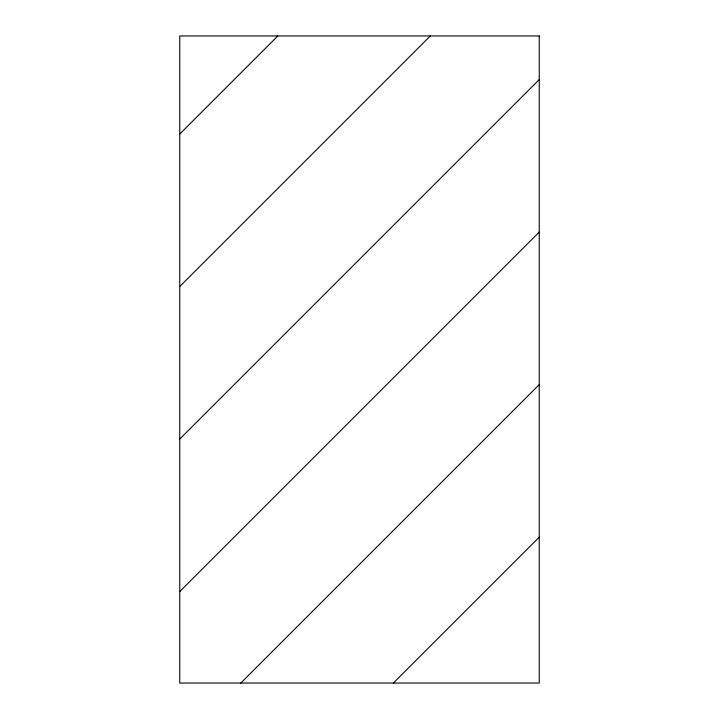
<?xml version="1.0" encoding="UTF-8"?>
<svg xmlns="http://www.w3.org/2000/svg" width="719" height="719" viewBox="0 0 719 719"><rect width="100%" height="100%" fill="white"/><g stroke="black" fill="none" stroke-linecap="round" stroke-linejoin="round"><path stroke-width="1.08" d="M179.75 134.022L277.822 35.95M179.75 286.539L430.339 35.95M179.75 439.066L539.25 79.566M179.75 591.584L539.25 232.084M240.811 683.05L539.25 384.611M393.338 683.05L539.25 537.138M539.25 35.95L179.75 35.95L179.75 683.05L539.25 683.05L539.25 35.95"/></g></svg>
